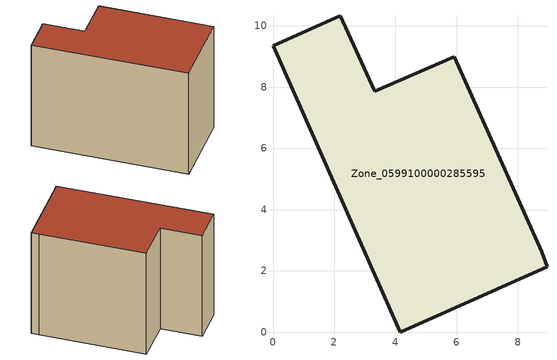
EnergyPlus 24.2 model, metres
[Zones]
Zone_0599100000285595
 floor ground (C_G): 4.15,0 0,9.35 2.19,10.33 3.32,7.86 5.91,8.99 8.78,2.62 8.95,2.15 z3.38
 wall outside (C_F): 8.78,2.62 5.91,8.99 3.32,7.86 2.19,10.33 0,9.35 4.15,0 8.95,2.15 8.78,2.62 z3.38:11.04
 roof outside (C_R): 8.95,2.15 8.78,2.62 5.91,8.99 3.32,7.86 2.19,10.33 0,9.35 4.15,0 z11.04
[BUILDING]
Pand.0599100000285595: North Axis=0; Terrain=City; Loads Convergence Tolerance Value=0.04; Temperature Convergence Tolerance Value=0.4; Solar Distribution=FullExterior; Maximum Number of Warmup Days=25; Minimum Number of Warmup Days=1
[Site:Location]
Rotterdam.The.Hague.AP_ZH_NLD Design_Conditions: Latitude=51.96; Longitude=4.45; Time Zone=1; Elevation=-4.5
[SITE:GROUNDTEMPERATURE:BUILDINGSURFACE]
18, 18, 18, 18, 18, 18, 18, 18, 18, 18, 18, 18
[MATERIAL] Thermal Absorptance=0.9; Solar Absorptance=0.7; Visible Absorptance=0.7
Name | Roughness | Thickness | Conductivity | Density | Specific Heat
G.TC.1946 | MediumSmooth | 0.15 | 1 | 540 | 1210
F.TC.1946 | Rough | 0.3 | 0.857143 | 1920 | 840
R.TC.1946 | MediumRough | 0.2 | 0.909091 | 1500 | 1000
[CONSTRUCTION]
C_G: G.TC.1946
C_F: F.TC.1946
C_R: R.TC.1946
[ZONE]
Zone_0599100000285595: Type=1; Multiplier=1; Ceiling Height=Autocalculate; Volume=Autocalculate; Floor Area=autocalculate; Part of Total Floor Area=Yes
[ZONEINFILTRATION:DESIGNFLOWRATE]
Infil_Zone_0599100000285595: Zone or ZoneList or Space or SpaceList=Zone_0599100000285595; Schedule=AlwaysOn; Design Flow Rate Calculation Method=Flow/Area; Flow Rate per Floor Area=0.003; Constant Term Coefficient=1; Temperature Term Coefficient=0; Velocity Term Coefficient=0; Velocity Squared Term Coefficient=0
[HVACTEMPLATE:ZONE:IDEALLOADSAIRSYSTEM]
Zone_0599100000285595: Maximum Heating Supply Air Temperature=50; Minimum Cooling Supply Air Temperature=13; Maximum Heating Supply Air Humidity Ratio=0.0156; Minimum Cooling Supply Air Humidity Ratio=0.0077; Heating Limit=NoLimit; Cooling Limit=NoLimit; Dehumidification Control Type=ConstantSensibleHeatRatio; Cooling Sensible Heat Ratio=0.7; Dehumidification Setpoint=60; Humidification Control Type=None; Humidification Setpoint=30; Outdoor Air Method=None; Outdoor Air Flow Rate per Person=0.00944; Outdoor Air Flow Rate per Zone Floor Area=0; Outdoor Air Flow Rate per Zone=0; Demand Controlled Ventilation Type=None; Outdoor Air Economizer Type=NoEconomizer; Heat Recovery Type=None; Sensible Heat Recovery Effectiveness=0.7; Latent Heat Recovery Effectiveness=0.65
[ZONECONTROL:THERMOSTAT]
ThermostatControl_Zone_0599100000285595: Zone or ZoneList=Zone_0599100000285595; Control Type Schedule=DualSetpointControlType; Control 1=Thermostat_Zone_0599100000285595; Temperature Difference Between Cutout And Setpoint=0
[THERMOSTATSETPOINT:DUALSETPOINT]
Thermostat_Zone_0599100000285595: Heating Setpoint Temperature Schedule=HeatingSetpoint_Zone_0599100000285595; Cooling Setpoint Temperature Schedule=CoolingSetpoint_Zone_0599100000285595
[SCHEDULE:COMPACT]
HeatingSetpoint_Zone_0599100000285595: Through: 12/31, For: AllDays, Until: 24:00, 21
CoolingSetpoint_Zone_0599100000285595: Through: 12/31, For: AllDays, Until: 24:00, 24
DualSetpointControlType: Through: 12/31, For: AllDays, Until: 24:00, 4
AlwaysOn: Through: 12/31, For: AllDays, Until: 24:00, 1
